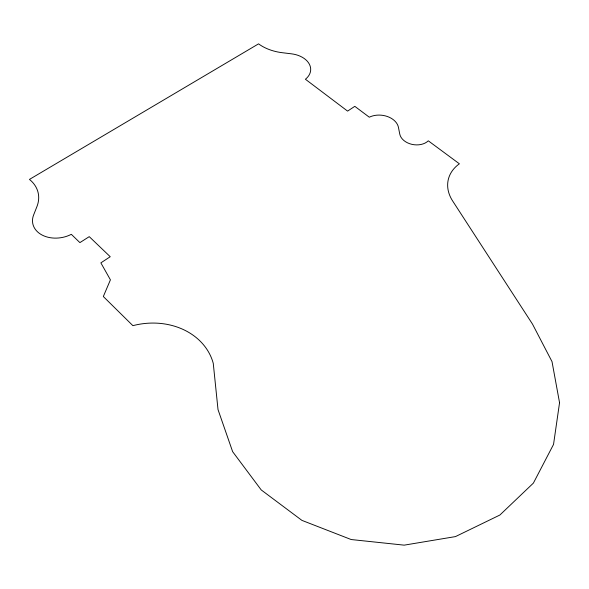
<?xml version="1.0" encoding="UTF-8"?>
<svg xmlns="http://www.w3.org/2000/svg" width="589" height="589" viewBox="0 0 589 589"><rect width="100%" height="100%" fill="white"/><g stroke="black" fill="none" stroke-linecap="round" stroke-linejoin="round"><path stroke-width="0.88" d="M559.55 402.714L553.542 444.4L533.384 483.113L499.884 515.029L455.474 536.594L404.187 545.149L351.177 539.539L301.899 520.367L261.221 489.93L232.64 451.675L218.011 409.576L213.262 363.354A67.006 56.132 -11.7 0 0 132.886 325.665L103.325 296.517L110.423 279.834L100.866 262.871L110.231 256.723L89.248 236.645L79.898 242.616L71.328 234.326A26.071 19.26 -10.5 0 1 42.261 235.129A26.071 19.26 -10.5 0 1 33.625 214.963L36.908 206.651A42.194 30.208 -12.4 0 0 29.45 179.417L258.556 43.851A40.45 26.696 2.2 0 0 282.293 52.708L291.526 53.835A22.478 15.373 2.2 0 1 309.24 63.965A22.478 15.373 2.2 0 1 305.404 79.243L347.591 111.107L354.806 106.337L369.303 117.204A18.303 13.061 6.4 0 1 398.444 127.364L399.754 134.064A15.793 11.265 8 0 0 411.748 144.312A15.793 11.265 8 0 0 428.291 140.815L459.383 163.801A45.044 32.925 12.5 0 0 452.646 200.967L532.5 324.112L552.011 361.617L559.55 402.714"/></g></svg>
